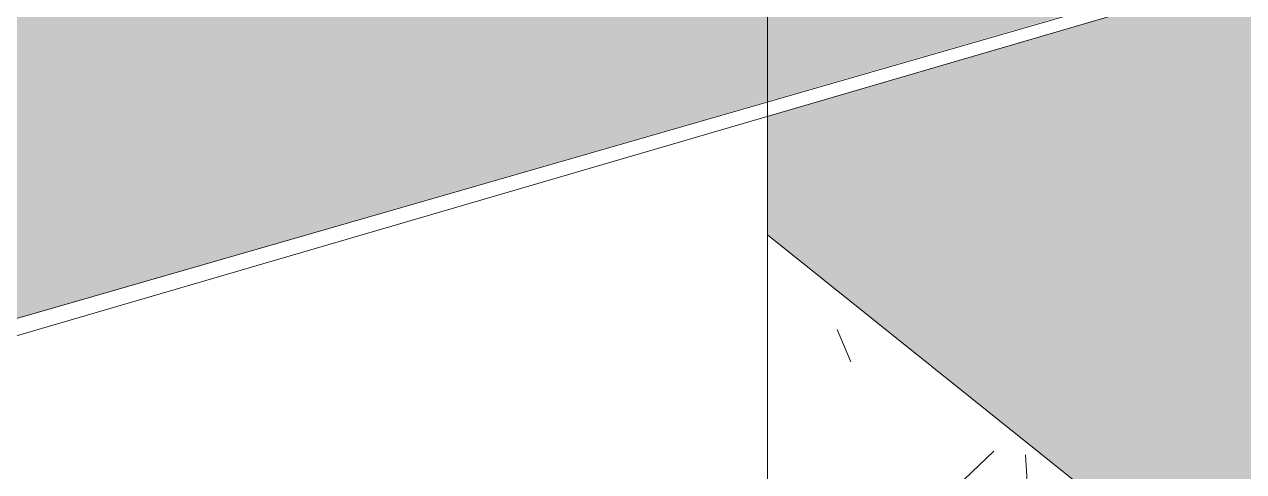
# Model space of a CAD drawing. Header units: metres. Extents: x 1.1 to 88.1, y -3.7 to 23.8.
# Drawn here: x 79.6709 to 79.9527, y 11.2585 to 11.3617 of the extents above; entities that cross this region are included whole.
import ezdxf

# ---------------------------------------------------------------- set-up
doc = ezdxf.new("R2010")
doc.units = ezdxf.units.M
doc.layers.add('A-FLOR', color=7, linetype='Continuous', lineweight=9, true_color=0x007f00)
doc.layers.add('A-GENM', color=7, linetype='Continuous', lineweight=5)
doc.layers.add('P-PIPE', color=7, linetype='Continuous', lineweight=5)

# ---------------------------------------------------------------- blocks, each defined once
blk = doc.blocks.new('Alvenaria prismática - Alvenaria prismática-4026785-3D_DT_01')
at = {"layer": 'A-GENM', "true_color": 0x813a34}
blk.add_hatch(color=17, dxfattribs=at).paths.add_polyline_path([(-25.37242, 10.97954), (-25.37242, 11.28773), (-25.42948, 11.27107), (-25.58928, 11.39892), (-25.78941, 11.34051), (-25.78941, 11.31316), (-25.61594, 11.17437)])
at = {"layer": 'A-GENM', "color": 9, "true_color": 0xc3c3c3}
blk.add_line((-25.78941, 11.34051), (-25.78941, 11.42776), dxfattribs=at)
at = {"layer": 'A-GENM', "color": 253, "true_color": 0xaaaaaa}
for p, q in [((-25.78941, 11.31316), (-25.78941, 11.34051)), ((-25.37242, 10.97954), (-25.78941, 11.31316))]:
    blk.add_line(p, q, dxfattribs=at)
blk = doc.blocks.new('Laje Concreto _Inspeção_ - Laje Concreto _Inspeção_-3637258-3D_DT_01')
at = {"layer": 'A-GENM', "true_color": 0xeaeaea}
h = blk.add_hatch(dxfattribs=at)
h.set_pattern_fill('FP_23', color=254, style=0, pattern_type=2)
h.set_pattern_definition([(50.07, (-23.713, 13.611), (0.0949633, -0.0898796), [0.00994, -0.10939]), (316.574, (-23.713, 13.611), (-0.018368, 0.1813894), [0.0109, -0.11986]), (95.783, (-23.705, 13.604), (0.0765899, 0.091503), [0.01519, -0.16712]), (43.363, (-23.713, 13.655), (0.141296, -0.149726), [0.01418, -0.15602]), (93.767, (-23.701, 13.643), (0.1237496, 0.1168627), [0.02226, -0.24491]), (313.341, (-23.713, 13.655), (0.123743, 0.116873), [0.01716, -0.18872]), (351.047, (-23.699, 13.634), (0.0790286, -0.152446), [0.00938, -0.10323]), (297.401, (-23.699, 13.634), (0.03222, 0.1349258), [0.01431, -0.15741]), (76.572, (-23.693, 13.621), (0.111242, -0.017522), [0.01156, -0.12716]), (25.841, (-23.713, 13.611), (0.0016092, 0.0724788), [0.00385, -0.07224, 0.00385, -0.07434, -0.07732]), (25.841, (-23.713, 13.611), (0.0016092, 0.0724788), [-0.15429, 0.00385, -0.07347]), (329.899, (-23.713, 13.611), (0.0348288, 0.0595421), [0.00501, -0.05295, 0.00501, -0.09164, -0.03831]), (329.899, (-23.713, 13.611), (0.0348288, 0.0595421), [-0.15461, 0.00501, -0.0333]), (298.182, (-23.742, 13.635), (0.070676, -0.06154797), [0.0078, -0.05131, 0.0078, -0.17662, -0.24471]), (298.182, (-23.742, 13.635), (0.070676, -0.06154797), [-0.24353, 0.0078, -0.23691]), (293.194, (-23.755, 13.645), (0.0772129, -0.0395898), [0.00818, -0.07237, 0.00818, -0.1202, -0.18217]), (293.194, (-23.755, 13.645), (0.0772129, -0.0395898), [-0.20893, 0.00818, -0.17399])])
h.paths.add_polyline_path([(-25.37242, 10.90974), (-25.37242, 10.97954), (-25.78941, 11.31316), (-25.78941, 11.24337), (-25.45966, 10.97954)])
at = {"layer": 'A-GENM', "color": 253, "true_color": 0xaaaaaa}
for p, q in [((-25.78941, 11.31316), (-25.37242, 10.97954)), ((-25.78941, 11.24337), (-25.78941, 11.31316))]:
    blk.add_line(p, q, dxfattribs=at)

msp = doc.modelspace()

# ---------------------------------------------------------------- hatches: boundary and pattern name
at = {"layer": 'P-PIPE', "true_color": 0x804000}
for points in [[(79.62968, 11.30611), (80.1998, 11.47044), (80.19902, 11.48247), (80.19652, 11.49511), (80.19246, 11.50748), (80.18713, 11.51875), (80.18089, 11.52815), (80.17416, 11.53504), (79.60476, 11.37091), (79.60645, 11.36954), (79.61338, 11.36077), (79.61955, 11.34967), (79.62455, 11.337), (79.62802, 11.32361), (79.62973, 11.31042), (79.6297, 11.30744)], [(79.62392, 11.28085), (80.18713, 11.44333), (80.19186, 11.44561), (80.19609, 11.45136), (80.1988, 11.45983), (80.1998, 11.47044), (79.62968, 11.30611), (79.62958, 11.29834), (79.62716, 11.28737), (79.62407, 11.28115)]]:
    msp.add_hatch(color=36, dxfattribs=at).paths.add_polyline_path(points)

# ---------------------------------------------------------------- linework, layer by layer
at = {"layer": 'A-FLOR', "color": 9, "true_color": 0xaad4aa}
msp.add_line((77.92738, 10.7815), (80.33135, 11.48315), dxfattribs=at)
at = {"layer": 'P-PIPE'}
msp.add_line((79.58169, 11.2686), (80.18758, 11.44325), dxfattribs=at)

# ---------------------------------------------------------------- block references
at = {"layer": 'A-GENM', "color": 253, "true_color": 0xaaaaaa}
for name in ['Alvenaria prismática - Alvenaria prismática-4026785-3D_DT_01', 'Laje Concreto _Inspeção_ - Laje Concreto _Inspeção_-3637258-3D_DT_01']:
    msp.add_blockref(name, (105.63205, 0), dxfattribs=at)

doc.saveas('drawing.dxf')
